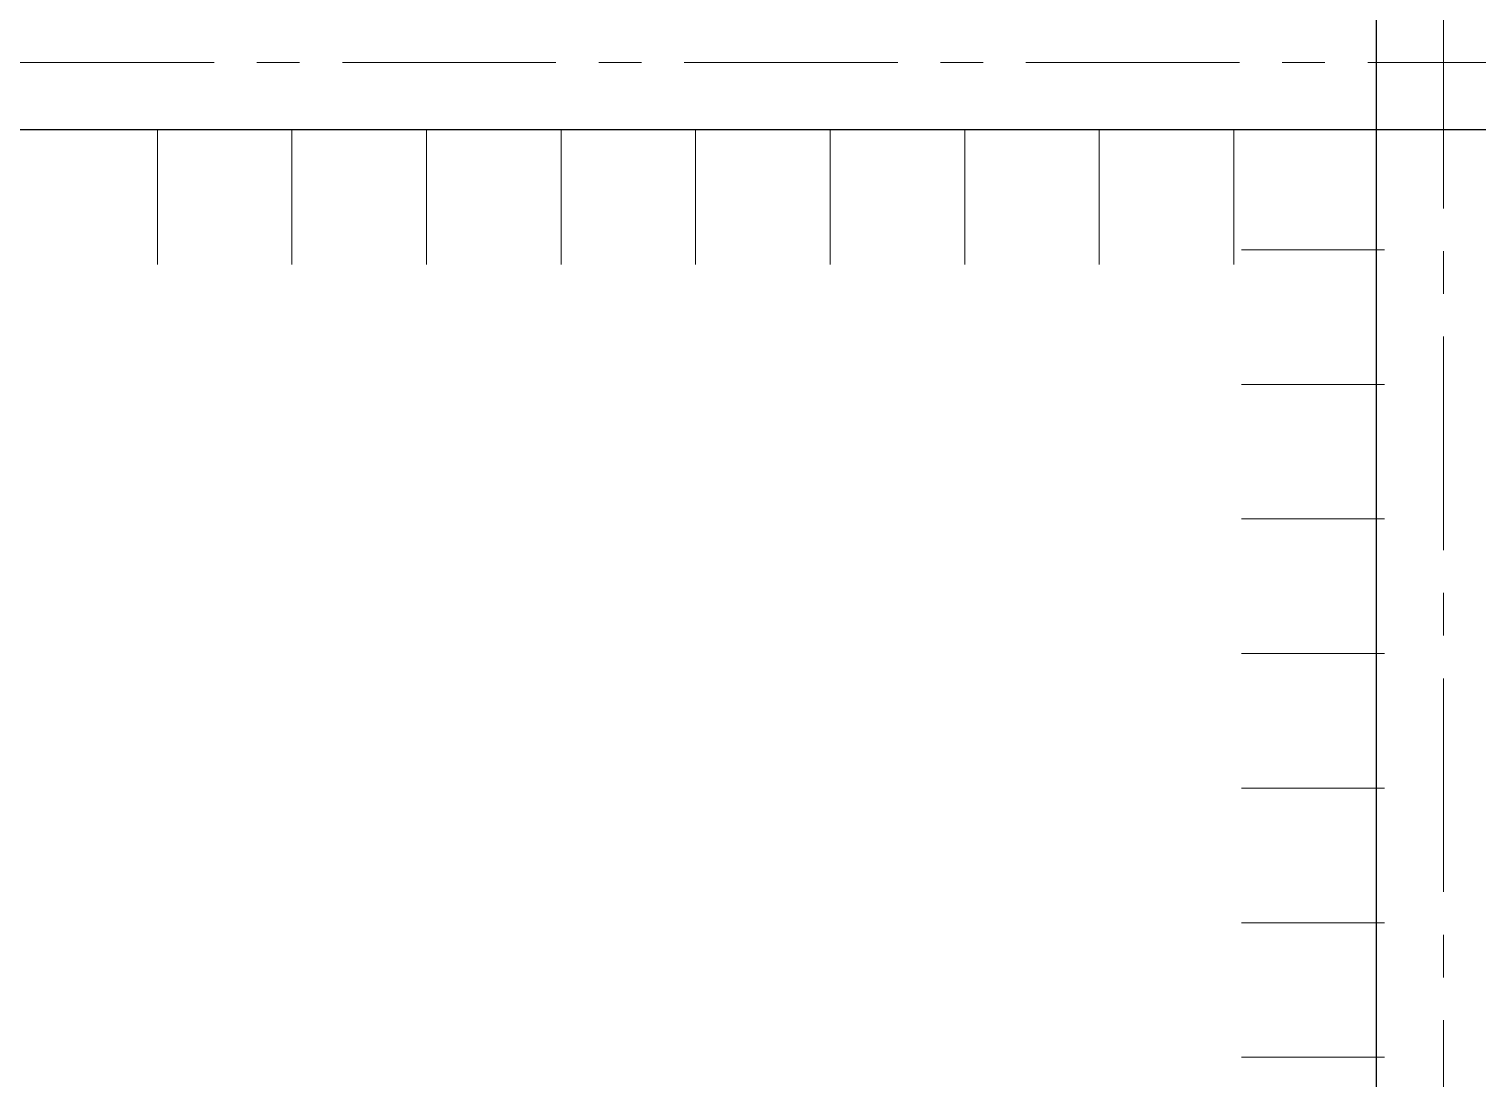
# Model space of a CAD drawing. Header units: millimetres. Extents: x -1359830 to -1240265, y -705366 to -618243.
# Drawn here: x -1296311 to -1295795, y -633011 to -632637 of the extents above; entities that cross this region are included whole.
import ezdxf

# ---------------------------------------------------------------- set-up
doc = ezdxf.new("R2010")
doc.units = ezdxf.units.MM
doc.header["$MEASUREMENT"] = 0
doc.linetypes.add('CENTER', pattern=[50.8, 31.75, -6.35, 6.35, -6.35])
doc.linetypes.add('HIDDENX2', pattern=[0.75, 0.5, -0.25])
for name, color, linetype, lineweight in [('1.NET BAO-F', 3, 'Continuous', 25), ('5.HATCH-F', 8, 'Continuous', 5), ('6.NET TRUC-F', 5, 'CENTER', 15), ('8.KHUAT-F', 9, 'HIDDENX2', 18), ('S-dims', 8, 'Continuous', 18)]:
    doc.layers.add(name, color=color, linetype=linetype, lineweight=lineweight)

# ---------------------------------------------------------------- blocks, each defined once
blk = doc.blocks.new('18')
at = {"layer": '1.NET BAO-F', "ltscale": 10}
for p, q in [((-1311875.742, -623200.853), (-1311875.742, -623500.853)), ((-1311869.742, -623353.853), (-1312022.742, -623353.853))]:
    blk.add_line(p, q, dxfattribs=at)
blk.add_circle((-1311872.742, -623350.853), 150, dxfattribs=at)
at = {"layer": '5.HATCH-F', "ltscale": 10}
for p, q in [((-1311930.086, -623353.853), (-1311930.086, -623359.853)), ((-1311924.086, -623353.853), (-1311924.086, -623359.853)), ((-1311918.086, -623353.853), (-1311918.086, -623359.853)), ((-1311912.086, -623353.853), (-1311912.086, -623359.853)), ((-1311906.086, -623353.853), (-1311906.086, -623359.853)), ((-1311900.086, -623353.853), (-1311900.086, -623359.853)), ((-1311894.086, -623353.853), (-1311894.086, -623359.853)), ((-1311888.086, -623353.853), (-1311888.086, -623359.853)), ((-1311882.086, -623353.853), (-1311882.086, -623359.853)), ((-1311881.742, -623359.202), (-1311875.742, -623359.202)), ((-1311881.739, -623359.202), (-1311875.739, -623359.202)), ((-1311881.735, -623359.202), (-1311875.735, -623359.202)), ((-1311881.731, -623359.202), (-1311875.731, -623359.202)), ((-1311881.727, -623359.202), (-1311875.727, -623359.202)), ((-1311881.724, -623359.202), (-1311875.724, -623359.202)), ((-1311881.72, -623359.202), (-1311875.72, -623359.202)), ((-1311881.716, -623359.202), (-1311875.716, -623359.202)), ((-1311881.712, -623359.202), (-1311875.712, -623359.202)), ((-1311881.709, -623359.202), (-1311875.709, -623359.202)), ((-1311881.705, -623359.202), (-1311875.705, -623359.202)), ((-1311881.701, -623359.202), (-1311875.701, -623359.202)), ((-1311881.697, -623359.202), (-1311875.697, -623359.202)), ((-1311881.694, -623359.202), (-1311875.694, -623359.202)), ((-1311881.69, -623359.202), (-1311875.69, -623359.202)), ((-1311881.686, -623359.202), (-1311875.686, -623359.202)), ((-1311881.682, -623359.202), (-1311875.682, -623359.202)), ((-1311881.679, -623359.202), (-1311875.679, -623359.202)), ((-1311881.675, -623359.202), (-1311875.675, -623359.202)), ((-1311881.671, -623359.202), (-1311875.671, -623359.202)), ((-1311881.667, -623359.202), (-1311875.667, -623359.202)), ((-1311881.664, -623359.202), (-1311875.664, -623359.202)), ((-1311881.66, -623359.202), (-1311875.66, -623359.202)), ((-1311881.656, -623359.202), (-1311875.656, -623359.202)), ((-1311881.652, -623359.202), (-1311875.652, -623359.202)), ((-1311881.649, -623359.202), (-1311875.649, -623359.202)), ((-1311881.645, -623359.202), (-1311875.645, -623359.202)), ((-1311881.641, -623359.202), (-1311875.641, -623359.202)), ((-1311881.637, -623359.202), (-1311875.637, -623359.202)), ((-1311881.634, -623359.202), (-1311875.634, -623359.202)), ((-1311881.63, -623359.202), (-1311875.63, -623359.202)), ((-1311881.626, -623359.202), (-1311875.626, -623359.202)), ((-1311881.622, -623359.202), (-1311875.622, -623359.202)), ((-1311881.619, -623359.202), (-1311875.619, -623359.202)), ((-1311881.615, -623359.202), (-1311875.615, -623359.202)), ((-1311881.611, -623359.202), (-1311875.611, -623359.202)), ((-1311881.607, -623359.202), (-1311875.607, -623359.202)), ((-1311881.604, -623359.202), (-1311875.604, -623359.202)), ((-1311881.6, -623359.202), (-1311875.6, -623359.202)), ((-1311881.596, -623359.202), (-1311875.596, -623359.202)), ((-1311881.592, -623359.202), (-1311875.592, -623359.202)), ((-1311881.589, -623359.202), (-1311875.589, -623359.202)), ((-1311881.585, -623359.202), (-1311875.585, -623359.202)), ((-1311881.581, -623359.202), (-1311875.581, -623359.202)), ((-1311881.577, -623359.202), (-1311875.577, -623359.202)), ((-1311881.574, -623359.202), (-1311875.574, -623359.202)), ((-1311881.57, -623359.202), (-1311875.57, -623359.202)), ((-1311881.566, -623359.202), (-1311875.566, -623359.202)), ((-1311881.562, -623359.202), (-1311875.562, -623359.202)), ((-1311881.559, -623359.202), (-1311875.559, -623359.202)), ((-1311881.555, -623359.202), (-1311875.555, -623359.202)), ((-1311881.551, -623359.202), (-1311875.551, -623359.202)), ((-1311881.547, -623359.202), (-1311875.547, -623359.202)), ((-1311881.544, -623359.202), (-1311875.544, -623359.202)), ((-1311881.54, -623359.202), (-1311875.54, -623359.202)), ((-1311881.536, -623359.202), (-1311875.536, -623359.202)), ((-1311881.532, -623359.202), (-1311875.532, -623359.202)), ((-1311881.529, -623359.202), (-1311875.529, -623359.202)), ((-1311881.525, -623359.202), (-1311875.525, -623359.202)), ((-1311881.521, -623359.202), (-1311875.521, -623359.202)), ((-1311881.517, -623359.202), (-1311875.517, -623359.202)), ((-1311881.514, -623359.202), (-1311875.514, -623359.202)), ((-1311881.51, -623359.202), (-1311875.51, -623359.202)), ((-1311881.506, -623359.202), (-1311875.506, -623359.202)), ((-1311881.502, -623359.202), (-1311875.502, -623359.202)), ((-1311881.499, -623359.202), (-1311875.499, -623359.202)), ((-1311881.495, -623359.202), (-1311875.495, -623359.202)), ((-1311881.491, -623359.202), (-1311875.491, -623359.202)), ((-1311881.487, -623359.202), (-1311875.487, -623359.202)), ((-1311881.484, -623359.202), (-1311875.484, -623359.202)), ((-1311881.48, -623359.202), (-1311875.48, -623359.202)), ((-1311881.476, -623359.202), (-1311875.476, -623359.202)), ((-1311881.472, -623359.202), (-1311875.472, -623359.202)), ((-1311881.469, -623359.202), (-1311875.469, -623359.202)), ((-1311881.465, -623359.202), (-1311875.465, -623359.202)), ((-1311881.461, -623359.202), (-1311875.461, -623359.202)), ((-1311881.457, -623359.202), (-1311875.457, -623359.202)), ((-1311881.454, -623359.202), (-1311875.454, -623359.202)), ((-1311881.45, -623359.202), (-1311875.45, -623359.202)), ((-1311881.446, -623359.202), (-1311875.446, -623359.202)), ((-1311881.442, -623359.202), (-1311875.442, -623359.202)), ((-1311881.439, -623359.202), (-1311875.439, -623359.202)), ((-1311881.435, -623359.202), (-1311875.435, -623359.202)), ((-1311881.431, -623359.202), (-1311875.431, -623359.202)), ((-1311881.427, -623359.202), (-1311875.427, -623359.202)), ((-1311881.424, -623359.202), (-1311875.424, -623359.202)), ((-1311881.42, -623359.202), (-1311875.42, -623359.202)), ((-1311881.416, -623359.202), (-1311875.416, -623359.202)), ((-1311881.412, -623359.202), (-1311875.412, -623359.202)), ((-1311881.409, -623359.202), (-1311875.409, -623359.202)), ((-1311881.405, -623359.202), (-1311875.405, -623359.202)), ((-1311881.401, -623359.202), (-1311875.401, -623359.202)), ((-1311881.397, -623359.202), (-1311875.397, -623359.202)), ((-1311881.394, -623359.202), (-1311875.394, -623359.202)), ((-1311881.39, -623359.202), (-1311875.39, -623359.202)), ((-1311881.386, -623359.202), (-1311875.386, -623359.202)), ((-1311881.382, -623359.202), (-1311875.382, -623359.202)), ((-1311881.379, -623359.202), (-1311875.379, -623359.202)), ((-1311881.375, -623359.202), (-1311875.375, -623359.202)), ((-1311881.371, -623359.202), (-1311875.371, -623359.202)), ((-1311881.742, -623365.202), (-1311875.742, -623365.202)), ((-1311881.739, -623365.202), (-1311875.739, -623365.202)), ((-1311881.735, -623365.202), (-1311875.735, -623365.202)), ((-1311881.731, -623365.202), (-1311875.731, -623365.202)), ((-1311881.727, -623365.202), (-1311875.727, -623365.202)), ((-1311881.724, -623365.202), (-1311875.724, -623365.202)), ((-1311881.72, -623365.202), (-1311875.72, -623365.202)), ((-1311881.716, -623365.202), (-1311875.716, -623365.202)), ((-1311881.712, -623365.202), (-1311875.712, -623365.202)), ((-1311881.709, -623365.202), (-1311875.709, -623365.202)), ((-1311881.705, -623365.202), (-1311875.705, -623365.202)), ((-1311881.701, -623365.202), (-1311875.701, -623365.202)), ((-1311881.697, -623365.202), (-1311875.697, -623365.202)), ((-1311881.694, -623365.202), (-1311875.694, -623365.202)), ((-1311881.69, -623365.202), (-1311875.69, -623365.202)), ((-1311881.686, -623365.202), (-1311875.686, -623365.202)), ((-1311881.682, -623365.202), (-1311875.682, -623365.202)), ((-1311881.679, -623365.202), (-1311875.679, -623365.202)), ((-1311881.675, -623365.202), (-1311875.675, -623365.202)), ((-1311881.671, -623365.202), (-1311875.671, -623365.202)), ((-1311881.667, -623365.202), (-1311875.667, -623365.202)), ((-1311881.664, -623365.202), (-1311875.664, -623365.202)), ((-1311881.66, -623365.202), (-1311875.66, -623365.202)), ((-1311881.656, -623365.202), (-1311875.656, -623365.202)), ((-1311881.652, -623365.202), (-1311875.652, -623365.202)), ((-1311881.649, -623365.202), (-1311875.649, -623365.202)), ((-1311881.645, -623365.202), (-1311875.645, -623365.202)), ((-1311881.641, -623365.202), (-1311875.641, -623365.202)), ((-1311881.637, -623365.202), (-1311875.637, -623365.202)), ((-1311881.634, -623365.202), (-1311875.634, -623365.202)), ((-1311881.63, -623365.202), (-1311875.63, -623365.202)), ((-1311881.626, -623365.202), (-1311875.626, -623365.202)), ((-1311881.622, -623365.202), (-1311875.622, -623365.202)), ((-1311881.619, -623365.202), (-1311875.619, -623365.202)), ((-1311881.615, -623365.202), (-1311875.615, -623365.202)), ((-1311881.611, -623365.202), (-1311875.611, -623365.202)), ((-1311881.607, -623365.202), (-1311875.607, -623365.202)), ((-1311881.604, -623365.202), (-1311875.604, -623365.202)), ((-1311881.6, -623365.202), (-1311875.6, -623365.202)), ((-1311881.596, -623365.202), (-1311875.596, -623365.202)), ((-1311881.592, -623365.202), (-1311875.592, -623365.202)), ((-1311881.589, -623365.202), (-1311875.589, -623365.202)), ((-1311881.585, -623365.202), (-1311875.585, -623365.202)), ((-1311881.581, -623365.202), (-1311875.581, -623365.202)), ((-1311881.577, -623365.202), (-1311875.577, -623365.202)), ((-1311881.574, -623365.202), (-1311875.574, -623365.202)), ((-1311881.57, -623365.202), (-1311875.57, -623365.202)), ((-1311881.566, -623365.202), (-1311875.566, -623365.202)), ((-1311881.562, -623365.202), (-1311875.562, -623365.202)), ((-1311881.559, -623365.202), (-1311875.559, -623365.202)), ((-1311881.555, -623365.202), (-1311875.555, -623365.202)), ((-1311881.551, -623365.202), (-1311875.551, -623365.202)), ((-1311881.547, -623365.202), (-1311875.547, -623365.202)), ((-1311881.544, -623365.202), (-1311875.544, -623365.202)), ((-1311881.54, -623365.202), (-1311875.54, -623365.202)), ((-1311881.536, -623365.202), (-1311875.536, -623365.202)), ((-1311881.532, -623365.202), (-1311875.532, -623365.202)), ((-1311881.529, -623365.202), (-1311875.529, -623365.202)), ((-1311881.525, -623365.202), (-1311875.525, -623365.202)), ((-1311881.521, -623365.202), (-1311875.521, -623365.202)), ((-1311881.517, -623365.202), (-1311875.517, -623365.202)), ((-1311881.514, -623365.202), (-1311875.514, -623365.202)), ((-1311881.51, -623365.202), (-1311875.51, -623365.202)), ((-1311881.506, -623365.202), (-1311875.506, -623365.202)), ((-1311881.502, -623365.202), (-1311875.502, -623365.202)), ((-1311881.499, -623365.202), (-1311875.499, -623365.202)), ((-1311881.495, -623365.202), (-1311875.495, -623365.202)), ((-1311881.491, -623365.202), (-1311875.491, -623365.202)), ((-1311881.487, -623365.202), (-1311875.487, -623365.202)), ((-1311881.484, -623365.202), (-1311875.484, -623365.202)), ((-1311881.48, -623365.202), (-1311875.48, -623365.202)), ((-1311881.476, -623365.202), (-1311875.476, -623365.202)), ((-1311881.472, -623365.202), (-1311875.472, -623365.202)), ((-1311881.469, -623365.202), (-1311875.469, -623365.202)), ((-1311881.465, -623365.202), (-1311875.465, -623365.202)), ((-1311881.461, -623365.202), (-1311875.461, -623365.202)), ((-1311881.457, -623365.202), (-1311875.457, -623365.202)), ((-1311881.454, -623365.202), (-1311875.454, -623365.202)), ((-1311881.45, -623365.202), (-1311875.45, -623365.202)), ((-1311881.446, -623365.202), (-1311875.446, -623365.202)), ((-1311881.442, -623365.202), (-1311875.442, -623365.202)), ((-1311881.439, -623365.202), (-1311875.439, -623365.202)), ((-1311881.435, -623365.202), (-1311875.435, -623365.202)), ((-1311881.431, -623365.202), (-1311875.431, -623365.202)), ((-1311881.427, -623365.202), (-1311875.427, -623365.202)), ((-1311881.424, -623365.202), (-1311875.424, -623365.202)), ((-1311881.42, -623365.202), (-1311875.42, -623365.202)), ((-1311881.416, -623365.202), (-1311875.416, -623365.202)), ((-1311881.412, -623365.202), (-1311875.412, -623365.202)), ((-1311881.409, -623365.202), (-1311875.409, -623365.202)), ((-1311881.405, -623365.202), (-1311875.405, -623365.202)), ((-1311881.401, -623365.202), (-1311875.401, -623365.202)), ((-1311881.397, -623365.202), (-1311875.397, -623365.202)), ((-1311881.394, -623365.202), (-1311875.394, -623365.202)), ((-1311881.39, -623365.202), (-1311875.39, -623365.202)), ((-1311881.386, -623365.202), (-1311875.386, -623365.202)), ((-1311881.382, -623365.202), (-1311875.382, -623365.202)), ((-1311881.379, -623365.202), (-1311875.379, -623365.202)), ((-1311881.375, -623365.202), (-1311875.375, -623365.202)), ((-1311881.371, -623365.202), (-1311875.371, -623365.202)), ((-1311881.742, -623371.202), (-1311875.742, -623371.202)), ((-1311881.739, -623371.202), (-1311875.739, -623371.202)), ((-1311881.735, -623371.202), (-1311875.735, -623371.202)), ((-1311881.731, -623371.202), (-1311875.731, -623371.202)), ((-1311881.727, -623371.202), (-1311875.727, -623371.202)), ((-1311881.724, -623371.202), (-1311875.724, -623371.202)), ((-1311881.72, -623371.202), (-1311875.72, -623371.202)), ((-1311881.716, -623371.202), (-1311875.716, -623371.202)), ((-1311881.712, -623371.202), (-1311875.712, -623371.202)), ((-1311881.709, -623371.202), (-1311875.709, -623371.202)), ((-1311881.705, -623371.202), (-1311875.705, -623371.202)), ((-1311881.701, -623371.202), (-1311875.701, -623371.202)), ((-1311881.697, -623371.202), (-1311875.697, -623371.202)), ((-1311881.694, -623371.202), (-1311875.694, -623371.202)), ((-1311881.69, -623371.202), (-1311875.69, -623371.202)), ((-1311881.686, -623371.202), (-1311875.686, -623371.202)), ((-1311881.682, -623371.202), (-1311875.682, -623371.202)), ((-1311881.679, -623371.202), (-1311875.679, -623371.202)), ((-1311881.675, -623371.202), (-1311875.675, -623371.202)), ((-1311881.671, -623371.202), (-1311875.671, -623371.202)), ((-1311881.667, -623371.202), (-1311875.667, -623371.202)), ((-1311881.664, -623371.202), (-1311875.664, -623371.202)), ((-1311881.66, -623371.202), (-1311875.66, -623371.202)), ((-1311881.656, -623371.202), (-1311875.656, -623371.202)), ((-1311881.652, -623371.202), (-1311875.652, -623371.202)), ((-1311881.649, -623371.202), (-1311875.649, -623371.202)), ((-1311881.645, -623371.202), (-1311875.645, -623371.202)), ((-1311881.641, -623371.202), (-1311875.641, -623371.202)), ((-1311881.637, -623371.202), (-1311875.637, -623371.202)), ((-1311881.634, -623371.202), (-1311875.634, -623371.202)), ((-1311881.63, -623371.202), (-1311875.63, -623371.202)), ((-1311881.626, -623371.202), (-1311875.626, -623371.202)), ((-1311881.622, -623371.202), (-1311875.622, -623371.202)), ((-1311881.619, -623371.202), (-1311875.619, -623371.202)), ((-1311881.615, -623371.202), (-1311875.615, -623371.202)), ((-1311881.611, -623371.202), (-1311875.611, -623371.202)), ((-1311881.607, -623371.202), (-1311875.607, -623371.202)), ((-1311881.604, -623371.202), (-1311875.604, -623371.202)), ((-1311881.6, -623371.202), (-1311875.6, -623371.202)), ((-1311881.596, -623371.202), (-1311875.596, -623371.202)), ((-1311881.592, -623371.202), (-1311875.592, -623371.202)), ((-1311881.589, -623371.202), (-1311875.589, -623371.202)), ((-1311881.585, -623371.202), (-1311875.585, -623371.202)), ((-1311881.581, -623371.202), (-1311875.581, -623371.202)), ((-1311881.577, -623371.202), (-1311875.577, -623371.202)), ((-1311881.574, -623371.202), (-1311875.574, -623371.202)), ((-1311881.57, -623371.202), (-1311875.57, -623371.202)), ((-1311881.566, -623371.202), (-1311875.566, -623371.202)), ((-1311881.562, -623371.202), (-1311875.562, -623371.202)), ((-1311881.559, -623371.202), (-1311875.559, -623371.202)), ((-1311881.555, -623371.202), (-1311875.555, -623371.202)), ((-1311881.551, -623371.202), (-1311875.551, -623371.202)), ((-1311881.547, -623371.202), (-1311875.547, -623371.202)), ((-1311881.544, -623371.202), (-1311875.544, -623371.202)), ((-1311881.54, -623371.202), (-1311875.54, -623371.202)), ((-1311881.536, -623371.202), (-1311875.536, -623371.202)), ((-1311881.532, -623371.202), (-1311875.532, -623371.202)), ((-1311881.529, -623371.202), (-1311875.529, -623371.202)), ((-1311881.525, -623371.202), (-1311875.525, -623371.202)), ((-1311881.521, -623371.202), (-1311875.521, -623371.202)), ((-1311881.517, -623371.202), (-1311875.517, -623371.202)), ((-1311881.514, -623371.202), (-1311875.514, -623371.202)), ((-1311881.51, -623371.202), (-1311875.51, -623371.202)), ((-1311881.506, -623371.202), (-1311875.506, -623371.202)), ((-1311881.502, -623371.202), (-1311875.502, -623371.202)), ((-1311881.499, -623371.202), (-1311875.499, -623371.202)), ((-1311881.495, -623371.202), (-1311875.495, -623371.202)), ((-1311881.491, -623371.202), (-1311875.491, -623371.202)), ((-1311881.487, -623371.202), (-1311875.487, -623371.202)), ((-1311881.484, -623371.202), (-1311875.484, -623371.202)), ((-1311881.48, -623371.202), (-1311875.48, -623371.202)), ((-1311881.476, -623371.202), (-1311875.476, -623371.202)), ((-1311881.472, -623371.202), (-1311875.472, -623371.202)), ((-1311881.469, -623371.202), (-1311875.469, -623371.202)), ((-1311881.465, -623371.202), (-1311875.465, -623371.202)), ((-1311881.461, -623371.202), (-1311875.461, -623371.202)), ((-1311881.457, -623371.202), (-1311875.457, -623371.202)), ((-1311881.454, -623371.202), (-1311875.454, -623371.202)), ((-1311881.45, -623371.202), (-1311875.45, -623371.202)), ((-1311881.446, -623371.202), (-1311875.446, -623371.202)), ((-1311881.442, -623371.202), (-1311875.442, -623371.202)), ((-1311881.439, -623371.202), (-1311875.439, -623371.202)), ((-1311881.435, -623371.202), (-1311875.435, -623371.202)), ((-1311881.431, -623371.202), (-1311875.431, -623371.202)), ((-1311881.427, -623371.202), (-1311875.427, -623371.202)), ((-1311881.424, -623371.202), (-1311875.424, -623371.202)), ((-1311881.42, -623371.202), (-1311875.42, -623371.202)), ((-1311881.416, -623371.202), (-1311875.416, -623371.202)), ((-1311881.412, -623371.202), (-1311875.412, -623371.202)), ((-1311881.409, -623371.202), (-1311875.409, -623371.202)), ((-1311881.405, -623371.202), (-1311875.405, -623371.202)), ((-1311881.401, -623371.202), (-1311875.401, -623371.202)), ((-1311881.397, -623371.202), (-1311875.397, -623371.202)), ((-1311881.394, -623371.202), (-1311875.394, -623371.202)), ((-1311881.39, -623371.202), (-1311875.39, -623371.202)), ((-1311881.386, -623371.202), (-1311875.386, -623371.202)), ((-1311881.382, -623371.202), (-1311875.382, -623371.202)), ((-1311881.379, -623371.202), (-1311875.379, -623371.202)), ((-1311881.375, -623371.202), (-1311875.375, -623371.202)), ((-1311881.371, -623371.202), (-1311875.371, -623371.202)), ((-1311881.742, -623377.202), (-1311875.742, -623377.202)), ((-1311881.739, -623377.202), (-1311875.739, -623377.202)), ((-1311881.735, -623377.202), (-1311875.735, -623377.202)), ((-1311881.731, -623377.202), (-1311875.731, -623377.202)), ((-1311881.727, -623377.202), (-1311875.727, -623377.202)), ((-1311881.724, -623377.202), (-1311875.724, -623377.202)), ((-1311881.72, -623377.202), (-1311875.72, -623377.202)), ((-1311881.716, -623377.202), (-1311875.716, -623377.202)), ((-1311881.712, -623377.202), (-1311875.712, -623377.202)), ((-1311881.709, -623377.202), (-1311875.709, -623377.202)), ((-1311881.705, -623377.202), (-1311875.705, -623377.202)), ((-1311881.701, -623377.202), (-1311875.701, -623377.202)), ((-1311881.697, -623377.202), (-1311875.697, -623377.202)), ((-1311881.694, -623377.202), (-1311875.694, -623377.202)), ((-1311881.69, -623377.202), (-1311875.69, -623377.202)), ((-1311881.686, -623377.202), (-1311875.686, -623377.202)), ((-1311881.682, -623377.202), (-1311875.682, -623377.202)), ((-1311881.679, -623377.202), (-1311875.679, -623377.202)), ((-1311881.675, -623377.202), (-1311875.675, -623377.202)), ((-1311881.671, -623377.202), (-1311875.671, -623377.202)), ((-1311881.667, -623377.202), (-1311875.667, -623377.202)), ((-1311881.664, -623377.202), (-1311875.664, -623377.202)), ((-1311881.66, -623377.202), (-1311875.66, -623377.202)), ((-1311881.656, -623377.202), (-1311875.656, -623377.202)), ((-1311881.652, -623377.202), (-1311875.652, -623377.202)), ((-1311881.649, -623377.202), (-1311875.649, -623377.202)), ((-1311881.645, -623377.202), (-1311875.645, -623377.202)), ((-1311881.641, -623377.202), (-1311875.641, -623377.202)), ((-1311881.637, -623377.202), (-1311875.637, -623377.202)), ((-1311881.634, -623377.202), (-1311875.634, -623377.202)), ((-1311881.63, -623377.202), (-1311875.63, -623377.202)), ((-1311881.626, -623377.202), (-1311875.626, -623377.202)), ((-1311881.622, -623377.202), (-1311875.622, -623377.202)), ((-1311881.619, -623377.202), (-1311875.619, -623377.202)), ((-1311881.615, -623377.202), (-1311875.615, -623377.202)), ((-1311881.611, -623377.202), (-1311875.611, -623377.202)), ((-1311881.607, -623377.202), (-1311875.607, -623377.202)), ((-1311881.604, -623377.202), (-1311875.604, -623377.202)), ((-1311881.6, -623377.202), (-1311875.6, -623377.202)), ((-1311881.596, -623377.202), (-1311875.596, -623377.202)), ((-1311881.592, -623377.202), (-1311875.592, -623377.202)), ((-1311881.589, -623377.202), (-1311875.589, -623377.202)), ((-1311881.585, -623377.202), (-1311875.585, -623377.202)), ((-1311881.581, -623377.202), (-1311875.581, -623377.202)), ((-1311881.577, -623377.202), (-1311875.577, -623377.202)), ((-1311881.574, -623377.202), (-1311875.574, -623377.202)), ((-1311881.57, -623377.202), (-1311875.57, -623377.202)), ((-1311881.566, -623377.202), (-1311875.566, -623377.202)), ((-1311881.562, -623377.202), (-1311875.562, -623377.202)), ((-1311881.559, -623377.202), (-1311875.559, -623377.202)), ((-1311881.555, -623377.202), (-1311875.555, -623377.202)), ((-1311881.551, -623377.202), (-1311875.551, -623377.202)), ((-1311881.547, -623377.202), (-1311875.547, -623377.202)), ((-1311881.544, -623377.202), (-1311875.544, -623377.202)), ((-1311881.54, -623377.202), (-1311875.54, -623377.202)), ((-1311881.536, -623377.202), (-1311875.536, -623377.202)), ((-1311881.532, -623377.202), (-1311875.532, -623377.202)), ((-1311881.529, -623377.202), (-1311875.529, -623377.202)), ((-1311881.525, -623377.202), (-1311875.525, -623377.202)), ((-1311881.521, -623377.202), (-1311875.521, -623377.202)), ((-1311881.517, -623377.202), (-1311875.517, -623377.202)), ((-1311881.514, -623377.202), (-1311875.514, -623377.202)), ((-1311881.51, -623377.202), (-1311875.51, -623377.202)), ((-1311881.506, -623377.202), (-1311875.506, -623377.202)), ((-1311881.502, -623377.202), (-1311875.502, -623377.202)), ((-1311881.499, -623377.202), (-1311875.499, -623377.202)), ((-1311881.495, -623377.202), (-1311875.495, -623377.202)), ((-1311881.491, -623377.202), (-1311875.491, -623377.202)), ((-1311881.487, -623377.202), (-1311875.487, -623377.202)), ((-1311881.484, -623377.202), (-1311875.484, -623377.202)), ((-1311881.48, -623377.202), (-1311875.48, -623377.202)), ((-1311881.476, -623377.202), (-1311875.476, -623377.202)), ((-1311881.472, -623377.202), (-1311875.472, -623377.202)), ((-1311881.469, -623377.202), (-1311875.469, -623377.202)), ((-1311881.465, -623377.202), (-1311875.465, -623377.202)), ((-1311881.461, -623377.202), (-1311875.461, -623377.202)), ((-1311881.457, -623377.202), (-1311875.457, -623377.202)), ((-1311881.454, -623377.202), (-1311875.454, -623377.202)), ((-1311881.45, -623377.202), (-1311875.45, -623377.202)), ((-1311881.446, -623377.202), (-1311875.446, -623377.202)), ((-1311881.442, -623377.202), (-1311875.442, -623377.202)), ((-1311881.439, -623377.202), (-1311875.439, -623377.202)), ((-1311881.435, -623377.202), (-1311875.435, -623377.202)), ((-1311881.431, -623377.202), (-1311875.431, -623377.202)), ((-1311881.427, -623377.202), (-1311875.427, -623377.202)), ((-1311881.424, -623377.202), (-1311875.424, -623377.202)), ((-1311881.42, -623377.202), (-1311875.42, -623377.202)), ((-1311881.416, -623377.202), (-1311875.416, -623377.202)), ((-1311881.412, -623377.202), (-1311875.412, -623377.202)), ((-1311881.409, -623377.202), (-1311875.409, -623377.202)), ((-1311881.405, -623377.202), (-1311875.405, -623377.202)), ((-1311881.401, -623377.202), (-1311875.401, -623377.202)), ((-1311881.397, -623377.202), (-1311875.397, -623377.202)), ((-1311881.394, -623377.202), (-1311875.394, -623377.202)), ((-1311881.39, -623377.202), (-1311875.39, -623377.202)), ((-1311881.386, -623377.202), (-1311875.386, -623377.202)), ((-1311881.382, -623377.202), (-1311875.382, -623377.202)), ((-1311881.379, -623377.202), (-1311875.379, -623377.202)), ((-1311881.375, -623377.202), (-1311875.375, -623377.202)), ((-1311881.371, -623377.202), (-1311875.371, -623377.202)), ((-1311881.742, -623383.202), (-1311875.742, -623383.202)), ((-1311881.739, -623383.202), (-1311875.739, -623383.202)), ((-1311881.735, -623383.202), (-1311875.735, -623383.202)), ((-1311881.731, -623383.202), (-1311875.731, -623383.202)), ((-1311881.727, -623383.202), (-1311875.727, -623383.202)), ((-1311881.724, -623383.202), (-1311875.724, -623383.202)), ((-1311881.72, -623383.202), (-1311875.72, -623383.202)), ((-1311881.716, -623383.202), (-1311875.716, -623383.202)), ((-1311881.712, -623383.202), (-1311875.712, -623383.202)), ((-1311881.709, -623383.202), (-1311875.709, -623383.202)), ((-1311881.705, -623383.202), (-1311875.705, -623383.202)), ((-1311881.701, -623383.202), (-1311875.701, -623383.202)), ((-1311881.697, -623383.202), (-1311875.697, -623383.202)), ((-1311881.694, -623383.202), (-1311875.694, -623383.202)), ((-1311881.69, -623383.202), (-1311875.69, -623383.202)), ((-1311881.686, -623383.202), (-1311875.686, -623383.202)), ((-1311881.682, -623383.202), (-1311875.682, -623383.202)), ((-1311881.679, -623383.202), (-1311875.679, -623383.202)), ((-1311881.675, -623383.202), (-1311875.675, -623383.202)), ((-1311881.671, -623383.202), (-1311875.671, -623383.202)), ((-1311881.667, -623383.202), (-1311875.667, -623383.202)), ((-1311881.664, -623383.202), (-1311875.664, -623383.202)), ((-1311881.66, -623383.202), (-1311875.66, -623383.202)), ((-1311881.656, -623383.202), (-1311875.656, -623383.202)), ((-1311881.652, -623383.202), (-1311875.652, -623383.202)), ((-1311881.649, -623383.202), (-1311875.649, -623383.202)), ((-1311881.645, -623383.202), (-1311875.645, -623383.202)), ((-1311881.641, -623383.202), (-1311875.641, -623383.202)), ((-1311881.637, -623383.202), (-1311875.637, -623383.202)), ((-1311881.634, -623383.202), (-1311875.634, -623383.202)), ((-1311881.63, -623383.202), (-1311875.63, -623383.202)), ((-1311881.626, -623383.202), (-1311875.626, -623383.202)), ((-1311881.622, -623383.202), (-1311875.622, -623383.202)), ((-1311881.619, -623383.202), (-1311875.619, -623383.202)), ((-1311881.615, -623383.202), (-1311875.615, -623383.202)), ((-1311881.611, -623383.202), (-1311875.611, -623383.202)), ((-1311881.607, -623383.202), (-1311875.607, -623383.202)), ((-1311881.604, -623383.202), (-1311875.604, -623383.202)), ((-1311881.6, -623383.202), (-1311875.6, -623383.202)), ((-1311881.596, -623383.202), (-1311875.596, -623383.202)), ((-1311881.592, -623383.202), (-1311875.592, -623383.202)), ((-1311881.589, -623383.202), (-1311875.589, -623383.202)), ((-1311881.585, -623383.202), (-1311875.585, -623383.202)), ((-1311881.581, -623383.202), (-1311875.581, -623383.202)), ((-1311881.577, -623383.202), (-1311875.577, -623383.202)), ((-1311881.574, -623383.202), (-1311875.574, -623383.202)), ((-1311881.57, -623383.202), (-1311875.57, -623383.202)), ((-1311881.566, -623383.202), (-1311875.566, -623383.202)), ((-1311881.562, -623383.202), (-1311875.562, -623383.202)), ((-1311881.559, -623383.202), (-1311875.559, -623383.202)), ((-1311881.555, -623383.202), (-1311875.555, -623383.202)), ((-1311881.551, -623383.202), (-1311875.551, -623383.202)), ((-1311881.547, -623383.202), (-1311875.547, -623383.202)), ((-1311881.544, -623383.202), (-1311875.544, -623383.202)), ((-1311881.54, -623383.202), (-1311875.54, -623383.202)), ((-1311881.536, -623383.202), (-1311875.536, -623383.202)), ((-1311881.532, -623383.202), (-1311875.532, -623383.202)), ((-1311881.529, -623383.202), (-1311875.529, -623383.202)), ((-1311881.525, -623383.202), (-1311875.525, -623383.202)), ((-1311881.521, -623383.202), (-1311875.521, -623383.202)), ((-1311881.517, -623383.202), (-1311875.517, -623383.202)), ((-1311881.514, -623383.202), (-1311875.514, -623383.202)), ((-1311881.51, -623383.202), (-1311875.51, -623383.202)), ((-1311881.506, -623383.202), (-1311875.506, -623383.202)), ((-1311881.502, -623383.202), (-1311875.502, -623383.202)), ((-1311881.499, -623383.202), (-1311875.499, -623383.202)), ((-1311881.495, -623383.202), (-1311875.495, -623383.202)), ((-1311881.491, -623383.202), (-1311875.491, -623383.202)), ((-1311881.487, -623383.202), (-1311875.487, -623383.202)), ((-1311881.484, -623383.202), (-1311875.484, -623383.202)), ((-1311881.48, -623383.202), (-1311875.48, -623383.202)), ((-1311881.476, -623383.202), (-1311875.476, -623383.202)), ((-1311881.472, -623383.202), (-1311875.472, -623383.202)), ((-1311881.469, -623383.202), (-1311875.469, -623383.202)), ((-1311881.465, -623383.202), (-1311875.465, -623383.202)), ((-1311881.461, -623383.202), (-1311875.461, -623383.202)), ((-1311881.457, -623383.202), (-1311875.457, -623383.202)), ((-1311881.454, -623383.202), (-1311875.454, -623383.202)), ((-1311881.45, -623383.202), (-1311875.45, -623383.202)), ((-1311881.446, -623383.202), (-1311875.446, -623383.202)), ((-1311881.442, -623383.202), (-1311875.442, -623383.202)), ((-1311881.439, -623383.202), (-1311875.439, -623383.202)), ((-1311881.435, -623383.202), (-1311875.435, -623383.202)), ((-1311881.431, -623383.202), (-1311875.431, -623383.202)), ((-1311881.427, -623383.202), (-1311875.427, -623383.202)), ((-1311881.424, -623383.202), (-1311875.424, -623383.202)), ((-1311881.42, -623383.202), (-1311875.42, -623383.202)), ((-1311881.416, -623383.202), (-1311875.416, -623383.202)), ((-1311881.412, -623383.202), (-1311875.412, -623383.202)), ((-1311881.409, -623383.202), (-1311875.409, -623383.202)), ((-1311881.405, -623383.202), (-1311875.405, -623383.202)), ((-1311881.401, -623383.202), (-1311875.401, -623383.202)), ((-1311881.397, -623383.202), (-1311875.397, -623383.202)), ((-1311881.394, -623383.202), (-1311875.394, -623383.202)), ((-1311881.39, -623383.202), (-1311875.39, -623383.202)), ((-1311881.386, -623383.202), (-1311875.386, -623383.202)), ((-1311881.382, -623383.202), (-1311875.382, -623383.202)), ((-1311881.379, -623383.202), (-1311875.379, -623383.202)), ((-1311881.375, -623383.202), (-1311875.375, -623383.202)), ((-1311881.371, -623383.202), (-1311875.371, -623383.202)), ((-1311881.742, -623389.202), (-1311875.742, -623389.202)), ((-1311881.739, -623389.202), (-1311875.739, -623389.202)), ((-1311881.735, -623389.202), (-1311875.735, -623389.202)), ((-1311881.731, -623389.202), (-1311875.731, -623389.202)), ((-1311881.727, -623389.202), (-1311875.727, -623389.202)), ((-1311881.724, -623389.202), (-1311875.724, -623389.202)), ((-1311881.72, -623389.202), (-1311875.72, -623389.202)), ((-1311881.716, -623389.202), (-1311875.716, -623389.202)), ((-1311881.712, -623389.202), (-1311875.712, -623389.202)), ((-1311881.709, -623389.202), (-1311875.709, -623389.202)), ((-1311881.705, -623389.202), (-1311875.705, -623389.202)), ((-1311881.701, -623389.202), (-1311875.701, -623389.202)), ((-1311881.697, -623389.202), (-1311875.697, -623389.202)), ((-1311881.694, -623389.202), (-1311875.694, -623389.202)), ((-1311881.69, -623389.202), (-1311875.69, -623389.202)), ((-1311881.686, -623389.202), (-1311875.686, -623389.202)), ((-1311881.682, -623389.202), (-1311875.682, -623389.202)), ((-1311881.679, -623389.202), (-1311875.679, -623389.202)), ((-1311881.675, -623389.202), (-1311875.675, -623389.202)), ((-1311881.671, -623389.202), (-1311875.671, -623389.202)), ((-1311881.667, -623389.202), (-1311875.667, -623389.202)), ((-1311881.664, -623389.202), (-1311875.664, -623389.202)), ((-1311881.66, -623389.202), (-1311875.66, -623389.202)), ((-1311881.656, -623389.202), (-1311875.656, -623389.202)), ((-1311881.652, -623389.202), (-1311875.652, -623389.202)), ((-1311881.649, -623389.202), (-1311875.649, -623389.202)), ((-1311881.645, -623389.202), (-1311875.645, -623389.202)), ((-1311881.641, -623389.202), (-1311875.641, -623389.202)), ((-1311881.637, -623389.202), (-1311875.637, -623389.202)), ((-1311881.634, -623389.202), (-1311875.634, -623389.202)), ((-1311881.63, -623389.202), (-1311875.63, -623389.202)), ((-1311881.626, -623389.202), (-1311875.626, -623389.202)), ((-1311881.622, -623389.202), (-1311875.622, -623389.202)), ((-1311881.619, -623389.202), (-1311875.619, -623389.202)), ((-1311881.615, -623389.202), (-1311875.615, -623389.202)), ((-1311881.611, -623389.202), (-1311875.611, -623389.202)), ((-1311881.607, -623389.202), (-1311875.607, -623389.202)), ((-1311881.604, -623389.202), (-1311875.604, -623389.202)), ((-1311881.6, -623389.202), (-1311875.6, -623389.202)), ((-1311881.596, -623389.202), (-1311875.596, -623389.202)), ((-1311881.592, -623389.202), (-1311875.592, -623389.202)), ((-1311881.589, -623389.202), (-1311875.589, -623389.202)), ((-1311881.585, -623389.202), (-1311875.585, -623389.202)), ((-1311881.581, -623389.202), (-1311875.581, -623389.202)), ((-1311881.577, -623389.202), (-1311875.577, -623389.202)), ((-1311881.574, -623389.202), (-1311875.574, -623389.202)), ((-1311881.57, -623389.202), (-1311875.57, -623389.202)), ((-1311881.566, -623389.202), (-1311875.566, -623389.202)), ((-1311881.562, -623389.202), (-1311875.562, -623389.202)), ((-1311881.559, -623389.202), (-1311875.559, -623389.202)), ((-1311881.555, -623389.202), (-1311875.555, -623389.202)), ((-1311881.551, -623389.202), (-1311875.551, -623389.202)), ((-1311881.547, -623389.202), (-1311875.547, -623389.202)), ((-1311881.544, -623389.202), (-1311875.544, -623389.202)), ((-1311881.54, -623389.202), (-1311875.54, -623389.202)), ((-1311881.536, -623389.202), (-1311875.536, -623389.202)), ((-1311881.532, -623389.202), (-1311875.532, -623389.202)), ((-1311881.529, -623389.202), (-1311875.529, -623389.202)), ((-1311881.525, -623389.202), (-1311875.525, -623389.202)), ((-1311881.521, -623389.202), (-1311875.521, -623389.202)), ((-1311881.517, -623389.202), (-1311875.517, -623389.202)), ((-1311881.514, -623389.202), (-1311875.514, -623389.202)), ((-1311881.51, -623389.202), (-1311875.51, -623389.202)), ((-1311881.506, -623389.202), (-1311875.506, -623389.202)), ((-1311881.502, -623389.202), (-1311875.502, -623389.202)), ((-1311881.499, -623389.202), (-1311875.499, -623389.202)), ((-1311881.495, -623389.202), (-1311875.495, -623389.202)), ((-1311881.491, -623389.202), (-1311875.491, -623389.202)), ((-1311881.487, -623389.202), (-1311875.487, -623389.202)), ((-1311881.484, -623389.202), (-1311875.484, -623389.202)), ((-1311881.48, -623389.202), (-1311875.48, -623389.202)), ((-1311881.476, -623389.202), (-1311875.476, -623389.202)), ((-1311881.472, -623389.202), (-1311875.472, -623389.202)), ((-1311881.469, -623389.202), (-1311875.469, -623389.202)), ((-1311881.465, -623389.202), (-1311875.465, -623389.202)), ((-1311881.461, -623389.202), (-1311875.461, -623389.202)), ((-1311881.457, -623389.202), (-1311875.457, -623389.202)), ((-1311881.454, -623389.202), (-1311875.454, -623389.202)), ((-1311881.45, -623389.202), (-1311875.45, -623389.202)), ((-1311881.446, -623389.202), (-1311875.446, -623389.202)), ((-1311881.442, -623389.202), (-1311875.442, -623389.202)), ((-1311881.439, -623389.202), (-1311875.439, -623389.202)), ((-1311881.435, -623389.202), (-1311875.435, -623389.202)), ((-1311881.431, -623389.202), (-1311875.431, -623389.202)), ((-1311881.427, -623389.202), (-1311875.427, -623389.202)), ((-1311881.424, -623389.202), (-1311875.424, -623389.202)), ((-1311881.42, -623389.202), (-1311875.42, -623389.202)), ((-1311881.416, -623389.202), (-1311875.416, -623389.202)), ((-1311881.412, -623389.202), (-1311875.412, -623389.202)), ((-1311881.409, -623389.202), (-1311875.409, -623389.202)), ((-1311881.405, -623389.202), (-1311875.405, -623389.202)), ((-1311881.401, -623389.202), (-1311875.401, -623389.202)), ((-1311881.397, -623389.202), (-1311875.397, -623389.202)), ((-1311881.394, -623389.202), (-1311875.394, -623389.202)), ((-1311881.39, -623389.202), (-1311875.39, -623389.202)), ((-1311881.386, -623389.202), (-1311875.386, -623389.202)), ((-1311881.382, -623389.202), (-1311875.382, -623389.202)), ((-1311881.379, -623389.202), (-1311875.379, -623389.202)), ((-1311881.375, -623389.202), (-1311875.375, -623389.202)), ((-1311881.371, -623389.202), (-1311875.371, -623389.202)), ((-1311881.742, -623395.202), (-1311875.742, -623395.202)), ((-1311881.739, -623395.202), (-1311875.739, -623395.202)), ((-1311881.735, -623395.202), (-1311875.735, -623395.202)), ((-1311881.731, -623395.202), (-1311875.731, -623395.202)), ((-1311881.727, -623395.202), (-1311875.727, -623395.202)), ((-1311881.724, -623395.202), (-1311875.724, -623395.202)), ((-1311881.72, -623395.202), (-1311875.72, -623395.202)), ((-1311881.716, -623395.202), (-1311875.716, -623395.202)), ((-1311881.712, -623395.202), (-1311875.712, -623395.202)), ((-1311881.709, -623395.202), (-1311875.709, -623395.202)), ((-1311881.705, -623395.202), (-1311875.705, -623395.202)), ((-1311881.701, -623395.202), (-1311875.701, -623395.202)), ((-1311881.697, -623395.202), (-1311875.697, -623395.202)), ((-1311881.694, -623395.202), (-1311875.694, -623395.202)), ((-1311881.69, -623395.202), (-1311875.69, -623395.202)), ((-1311881.686, -623395.202), (-1311875.686, -623395.202)), ((-1311881.682, -623395.202), (-1311875.682, -623395.202)), ((-1311881.679, -623395.202), (-1311875.679, -623395.202)), ((-1311881.675, -623395.202), (-1311875.675, -623395.202)), ((-1311881.671, -623395.202), (-1311875.671, -623395.202)), ((-1311881.667, -623395.202), (-1311875.667, -623395.202)), ((-1311881.664, -623395.202), (-1311875.664, -623395.202)), ((-1311881.66, -623395.202), (-1311875.66, -623395.202)), ((-1311881.656, -623395.202), (-1311875.656, -623395.202)), ((-1311881.652, -623395.202), (-1311875.652, -623395.202)), ((-1311881.649, -623395.202), (-1311875.649, -623395.202)), ((-1311881.645, -623395.202), (-1311875.645, -623395.202)), ((-1311881.641, -623395.202), (-1311875.641, -623395.202)), ((-1311881.637, -623395.202), (-1311875.637, -623395.202)), ((-1311881.634, -623395.202), (-1311875.634, -623395.202)), ((-1311881.63, -623395.202), (-1311875.63, -623395.202)), ((-1311881.626, -623395.202), (-1311875.626, -623395.202)), ((-1311881.622, -623395.202), (-1311875.622, -623395.202)), ((-1311881.619, -623395.202), (-1311875.619, -623395.202)), ((-1311881.615, -623395.202), (-1311875.615, -623395.202)), ((-1311881.611, -623395.202), (-1311875.611, -623395.202)), ((-1311881.607, -623395.202), (-1311875.607, -623395.202)), ((-1311881.604, -623395.202), (-1311875.604, -623395.202)), ((-1311881.6, -623395.202), (-1311875.6, -623395.202)), ((-1311881.596, -623395.202), (-1311875.596, -623395.202)), ((-1311881.592, -623395.202), (-1311875.592, -623395.202)), ((-1311881.589, -623395.202), (-1311875.589, -623395.202)), ((-1311881.585, -623395.202), (-1311875.585, -623395.202)), ((-1311881.581, -623395.202), (-1311875.581, -623395.202)), ((-1311881.577, -623395.202), (-1311875.577, -623395.202)), ((-1311881.574, -623395.202), (-1311875.574, -623395.202)), ((-1311881.57, -623395.202), (-1311875.57, -623395.202)), ((-1311881.566, -623395.202), (-1311875.566, -623395.202)), ((-1311881.562, -623395.202), (-1311875.562, -623395.202)), ((-1311881.559, -623395.202), (-1311875.559, -623395.202)), ((-1311881.555, -623395.202), (-1311875.555, -623395.202)), ((-1311881.551, -623395.202), (-1311875.551, -623395.202)), ((-1311881.547, -623395.202), (-1311875.547, -623395.202)), ((-1311881.544, -623395.202), (-1311875.544, -623395.202)), ((-1311881.54, -623395.202), (-1311875.54, -623395.202)), ((-1311881.536, -623395.202), (-1311875.536, -623395.202)), ((-1311881.532, -623395.202), (-1311875.532, -623395.202)), ((-1311881.529, -623395.202), (-1311875.529, -623395.202)), ((-1311881.525, -623395.202), (-1311875.525, -623395.202)), ((-1311881.521, -623395.202), (-1311875.521, -623395.202)), ((-1311881.517, -623395.202), (-1311875.517, -623395.202)), ((-1311881.514, -623395.202), (-1311875.514, -623395.202)), ((-1311881.51, -623395.202), (-1311875.51, -623395.202)), ((-1311881.506, -623395.202), (-1311875.506, -623395.202)), ((-1311881.502, -623395.202), (-1311875.502, -623395.202)), ((-1311881.499, -623395.202), (-1311875.499, -623395.202)), ((-1311881.495, -623395.202), (-1311875.495, -623395.202)), ((-1311881.491, -623395.202), (-1311875.491, -623395.202)), ((-1311881.487, -623395.202), (-1311875.487, -623395.202)), ((-1311881.484, -623395.202), (-1311875.484, -623395.202)), ((-1311881.48, -623395.202), (-1311875.48, -623395.202)), ((-1311881.476, -623395.202), (-1311875.476, -623395.202)), ((-1311881.472, -623395.202), (-1311875.472, -623395.202)), ((-1311881.469, -623395.202), (-1311875.469, -623395.202)), ((-1311881.465, -623395.202), (-1311875.465, -623395.202)), ((-1311881.461, -623395.202), (-1311875.461, -623395.202)), ((-1311881.457, -623395.202), (-1311875.457, -623395.202)), ((-1311881.454, -623395.202), (-1311875.454, -623395.202)), ((-1311881.45, -623395.202), (-1311875.45, -623395.202)), ((-1311881.446, -623395.202), (-1311875.446, -623395.202)), ((-1311881.442, -623395.202), (-1311875.442, -623395.202)), ((-1311881.439, -623395.202), (-1311875.439, -623395.202)), ((-1311881.435, -623395.202), (-1311875.435, -623395.202)), ((-1311881.431, -623395.202), (-1311875.431, -623395.202)), ((-1311881.427, -623395.202), (-1311875.427, -623395.202)), ((-1311881.424, -623395.202), (-1311875.424, -623395.202)), ((-1311881.42, -623395.202), (-1311875.42, -623395.202)), ((-1311881.416, -623395.202), (-1311875.416, -623395.202)), ((-1311881.412, -623395.202), (-1311875.412, -623395.202)), ((-1311881.409, -623395.202), (-1311875.409, -623395.202)), ((-1311881.405, -623395.202), (-1311875.405, -623395.202)), ((-1311881.401, -623395.202), (-1311875.401, -623395.202)), ((-1311881.397, -623395.202), (-1311875.397, -623395.202)), ((-1311881.394, -623395.202), (-1311875.394, -623395.202)), ((-1311881.39, -623395.202), (-1311875.39, -623395.202)), ((-1311881.386, -623395.202), (-1311875.386, -623395.202)), ((-1311881.382, -623395.202), (-1311875.382, -623395.202)), ((-1311881.379, -623395.202), (-1311875.379, -623395.202)), ((-1311881.375, -623395.202), (-1311875.375, -623395.202)), ((-1311881.371, -623395.202), (-1311875.371, -623395.202))]:
    blk.add_line(p, q, dxfattribs=at)
at = {"layer": '6.NET TRUC-F', "linetype": 'CENTER', "ltscale": 0.3}
for p, q in [((-1311872.742, -623180.189), (-1311872.742, -623524.106)), ((-1312058.998, -623350.853), (-1311689.518, -623350.853))]:
    blk.add_line(p, q, dxfattribs=at)
at = {"layer": '8.KHUAT-F', "linetype": 'HIDDENX2', "ltscale": 5}
blk.add_circle((-1311872.742, -623350.853), 90, dxfattribs=at)

msp = doc.modelspace()

# ---------------------------------------------------------------- block references
at = {"layer": 'S-dims', "xscale": 8, "yscale": 8, "zscale": 8}
msp.add_blockref('18', (9199175.15, 4354158.27), dxfattribs=at)

doc.saveas('drawing.dxf')
